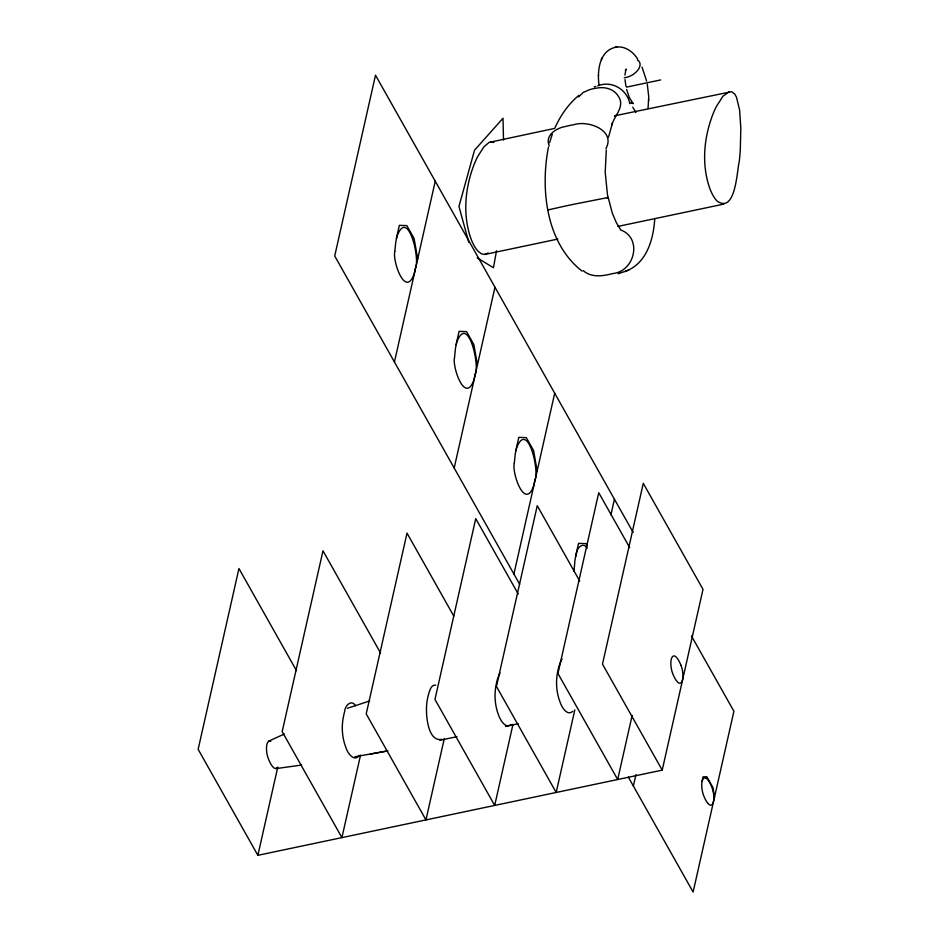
<?xml version="1.0" encoding="UTF-8"?>
<svg xmlns="http://www.w3.org/2000/svg" width="939" height="939" viewBox="0 0 939 939"><rect width="100%" height="100%" fill="white"/><g stroke="black" fill="none" stroke-linecap="round" stroke-linejoin="round"><path stroke-width="1.41" d="M599.012 84.862C597.063 71.035 599.317 50.53 615.808 47.22M648.074 108.044L648.743 96.752L647.288 84.217M598.519 75.754L598.53 75.143M648.767 100.297L648.767 99.687M624.904 75.132L626.031 69.04L625.362 70.495M654.706 219.362C653.38 238.87 647.124 262.04 627.44 270.502M606.312 149.97L605.209 172.33L607.463 194.737L612.287 213.094L616.477 222.93L620.515 229.433M496.508 250.76L493.456 267.709L477.2 257.861M396.328 238.752L399.357 225.348L406.833 225.595L414.122 238.529L417.691 259M662.218 770.133L602.486 664.131L643.274 483.339L703.006 589.352L662.218 770.133L257.873 855.323L277.791 767.069M394.439 361.996L435.238 181.215M360.553 755.05L341.913 837.611L282.181 731.61L322.981 550.817L380.553 652.992M456.061 344.766L459.089 331.361L466.566 331.608L473.855 344.543L477.423 365.013M454.183 468.009L494.97 287.228M444.264 738.77L425.954 819.911L366.222 713.898L407.021 533.117L453.795 616.137M515.793 450.779L518.821 437.374L526.298 437.609L533.587 450.544L537.155 471.014M513.915 574.022L554.703 393.23M512.999 724.286L494.689 805.427L434.957 699.426L475.744 518.633L518.211 593.988M575.525 556.78L578.553 543.376L586.03 543.622L587.356 545.97M610.902 514.901L614.435 499.243M574.821 709.907L556.181 792.481L496.449 686.468L537.249 505.675L579.703 581.03M632.135 715.459L617.686 779.523L557.954 673.509L598.742 492.717L629.693 547.637M633.379 786.037L635.949 774.652M702.043 781.318L703.065 776.835L706.879 776.776L712.983 787.586L714.52 797.176M608.531 137.176L612.451 123.032L611.817 124.946C614.294 115.732 625.397 106.553 618.39 96.353C614.282 89.264 605.397 86.634 597.662 87.961A55.718 49.673 42.1 0 0 589.622 89.663L583.213 92.445L578.612 96.963M548.47 146.977C540.218 189.22 546.04 243.119 582.11 271.148M576.417 553.787C576.581 548.176 583.072 541.322 587.309 548.153M549.573 142.669L552.308 134.289M601.347 59.65L602.228 57.749M560.912 660.962L558.951 666.232A76.364 29.027 78.1 0 0 557.484 672.747C555.606 682.759 556.557 693.311 560.337 702.783C561.874 707.349 567.473 716.563 572.849 711.21M500.006 672.911L497.447 679.19A76.364 29.027 78.1 0 0 495.98 685.705C494.16 695.412 495.006 705.6 498.48 714.849C500.135 719.485 505.053 729.157 511.016 724.532M561.205 660.434L562.132 659.119M359.214 755.484C354.402 762.503 347.383 752.925 346.068 747.925C342.289 738.453 341.35 727.901 343.216 717.889A76.364 29.027 78.1 0 1 344.683 711.375C344.859 705.764 351.339 698.909 355.588 705.741M605.913 148.608C616.054 130.357 588.002 119.899 573.752 124.746A76.364 53.828 12.2 0 0 565.149 126.565C556.381 127.997 544.585 135.521 549.245 145.815M578.94 95.332C568.283 104.112 560.266 115.802 554.738 128.385L489.184 142.376L484.008 146.672L477.552 156.801A190.312 72.338 78.1 0 0 474.042 164.63C465.134 187.73 462.598 214.104 470.627 237.813A28.499 10.834 78.1 0 0 478.35 251.523L481.613 253.906L484.9 254.446L557.836 239.069M615.585 115.438L614.446 116.377M441.94 739.345C426.717 742.491 425.074 710.295 427.257 700.177A76.364 29.027 78.1 0 1 428.724 693.675C429.804 690.353 431.142 684.519 435.708 685.13M548.2 209.878L565.466 206.017A76.364 1.092 -11.6 0 1 574.069 204.209L608.026 197.519L606.981 197.836M488.104 252.967L484.9 254.446M268.507 741.223L284.317 734.04M618.179 273.777L626.689 270.831M625.01 271.582L629.107 269.751M729.251 91.646L722.842 96.353L716.387 106.483A190.312 72.338 78.1 0 0 712.877 114.312C703.968 137.411 701.433 163.785 709.461 187.495A28.499 10.834 78.1 0 0 717.185 201.204C735.871 213.834 736.892 170.428 739.31 161.215A190.312 72.338 78.1 0 0 740.331 148.961L740.824 128.267L739.603 110.004L736.481 97.163L734.721 94.041L731.598 91.682L614.845 115.755M347.336 708.299L369.673 700.964M594.199 86.893L595.796 86.388M597.685 85.872C611.559 80.167 626.947 89.275 629.916 103.701L629.47 102.774M518.234 723.746L505.487 726.457M626.489 87.127L660.669 79.921M617.909 226.416L723.734 204.127M439.828 740.284L456.964 736.681M387.83 750.883L370.201 754.134M387.561 750.93L354.86 756.787M616.23 47.15C625.092 45.741 633.191 51.856 637.651 59.04M615.045 47.337L616.993 47.032M275.913 768.63L301.619 765.05M490.416 141.965L493.867 142.482M631.114 102.492L633.05 103.572L631.841 102.774L633.039 103.501L629.4 97.726L626.642 89.522M620.386 229.855C642.746 237.72 634.858 271.477 612.838 273.531A76.364 69.486 -76.2 0 1 604.235 275.338C597.028 276.5 588.823 275.843 583.26 270.608M706.281 778.302L707.396 779.335A19.379 7.371 78.1 0 1 711.903 787.363L712.713 789.711A12.864 4.883 78.1 0 1 709.321 804.77L707.924 803.408M632.722 107.163L635.903 112.504M633.156 532.448L375.506 75.202L334.707 255.995L519.666 584.234M691.444 635.903L733.911 711.257L693.111 892.05L628.344 777.105M296.513 670.704L238.94 568.529L198.141 749.31L257.873 855.323M642.03 67.15L646.619 81.036M681.021 665.434L681.82 667.805A12.864 4.883 78.1 0 1 678.428 682.853L677.031 681.491A19.343 7.359 78.1 0 1 672.582 673.204L671.995 671.432A12.77 4.859 78.1 0 1 675.387 656.349L676.503 657.417A19.379 7.371 78.1 0 1 681.01 665.446M468.796 242.391L458.948 206.474L474.524 150.217L503.011 118.255L503.504 140.087M625.902 86.212L625.01 79.615M574.011 571.405L574.938 560.301A76.364 29.027 78.1 0 1 576.417 553.787M270.784 741.387A12.77 4.859 78.1 0 0 267.638 756.623L268.472 759.005A19.379 7.371 78.1 0 0 272.979 766.987L274.094 768.032A12.864 4.883 78.1 0 0 277.099 767.527M707.924 803.361A19.343 7.359 78.1 0 1 703.487 795.122L702.888 793.338A12.77 4.859 78.1 0 1 706.281 778.267M637.346 59.99A13.193 7.794 -29.4 0 1 638.004 69.944A13.193 7.794 -29.4 0 1 624.271 77.773M394.814 251.417C392.302 260.537 405.108 298.367 413.982 274.411A63.617 24.179 78.1 0 0 415.378 268.225C420.355 259.575 408.219 207.378 397.209 235.759A76.364 29.027 78.1 0 0 395.742 242.274L394.814 251.417M454.546 357.43C452.035 366.55 464.84 404.38 473.714 380.424A63.617 24.179 78.1 0 0 475.111 374.238C480.087 365.588 467.951 313.391 456.941 341.773A76.364 29.027 78.1 0 0 455.474 348.287L454.546 357.43M514.279 463.432C511.767 472.563 524.572 510.382 533.446 486.437A63.617 24.179 78.1 0 0 534.843 480.252C539.819 471.601 527.683 419.404 516.673 447.786A76.364 29.027 78.1 0 0 515.206 454.288L514.279 463.432"/></g></svg>
